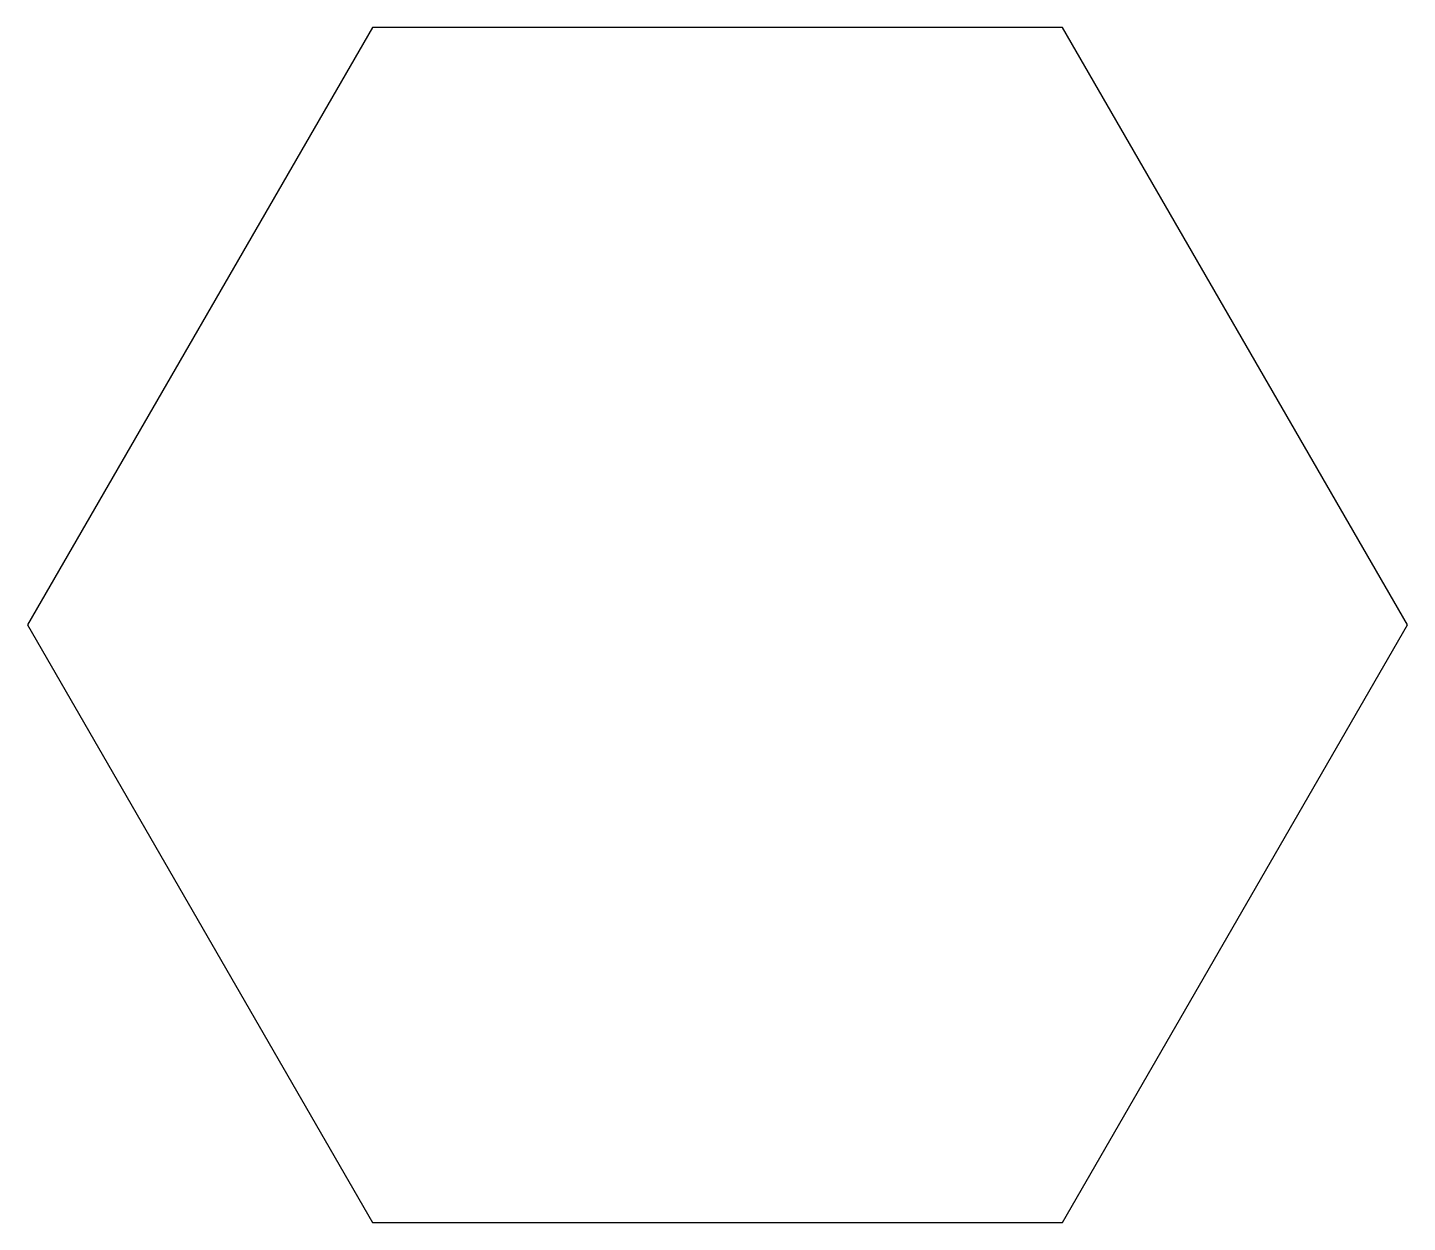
# Model space of a CAD drawing. Extents: x 223.09 to 229.9, y 308.42 to 314.32.
import ezdxf

# ---------------------------------------------------------------- set-up
doc = ezdxf.new("R2010")
doc.units = 0
doc.layers.get('0').update_dxf_attribs({"linetype": 'CONTINUOUS'})

msp = doc.modelspace()

# ---------------------------------------------------------------- linework, layer by layer
msp.add_lwpolyline([(224.7918, 314.318), (223.0886, 311.368), (224.7918, 308.418), (228.1981, 308.418), (229.9013, 311.368), (228.1981, 314.318)], close=True)

doc.saveas('drawing.dxf')
